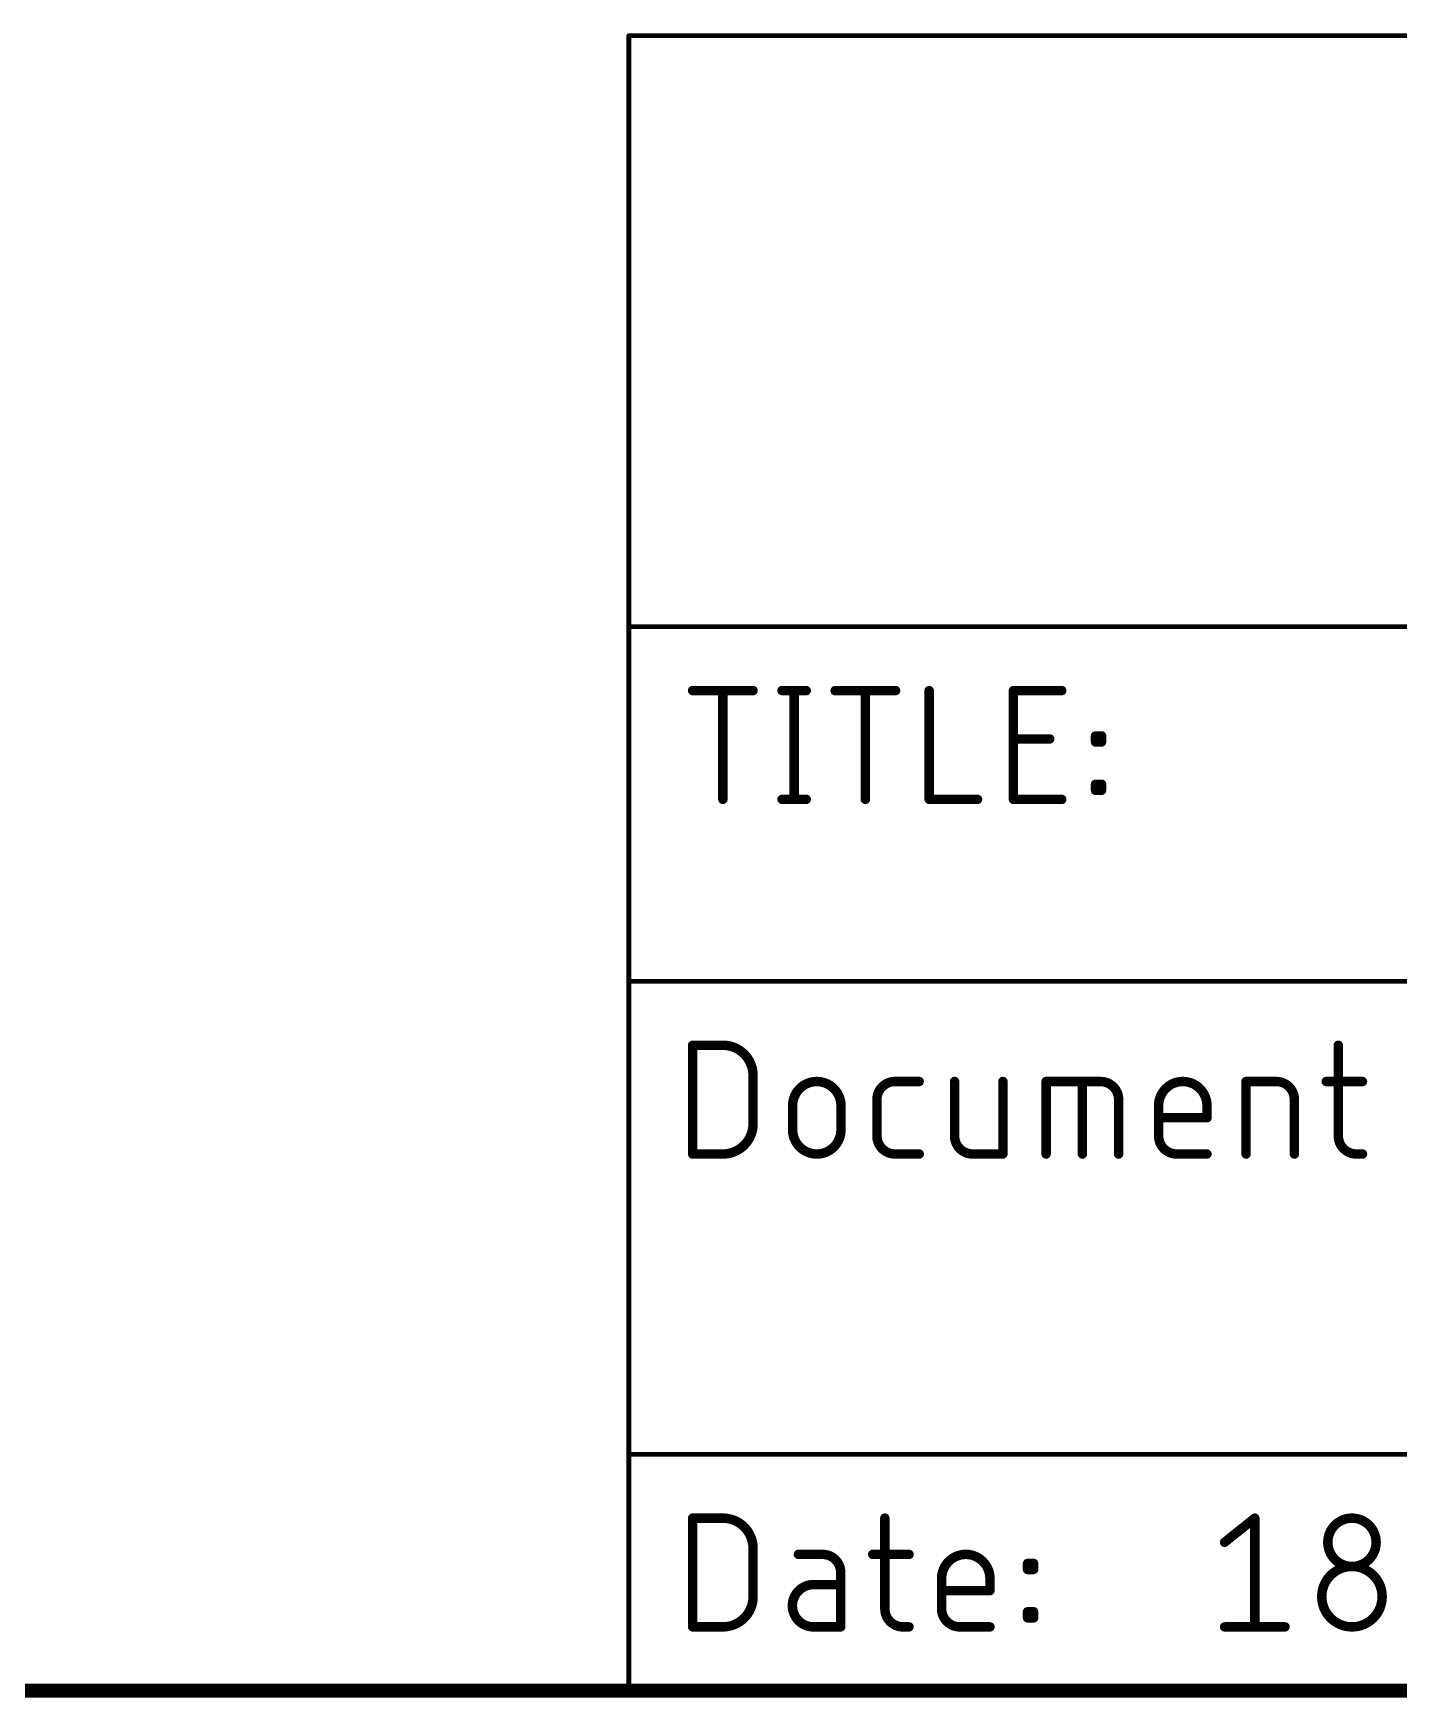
# Model space of a CAD drawing. Extents: x 0 to 389, y 0 to 264.
# Drawn here: x 274.22 to 303.56, y -0.15 to 35.61 of the extents above; entities that cross this region are included whole.
import ezdxf

# ---------------------------------------------------------------- set-up
doc = ezdxf.new("R2010")
doc.units = 0
doc.layers.add('94', color=12, linetype='CONTINUOUS')

msp = doc.modelspace()

# ---------------------------------------------------------------- linework, layer by layer
at = {"layer": '94'}
for points, const_width in [([(388.62, 35.56), (287.02, 35.56)], 0.1016), ([(287.02, 22.86), (287.02, 35.56)], 0.1016), ([(287.02, 15.24), (287.02, 22.86)], 0.1016), ([(287.02, 22.86), (388.62, 22.86)], 0.1016), ([(288.3916, 21.4884), (289.6898, 21.4884)], 0.2032), ([(289.0407, 19.1516), (289.0407, 21.4884)], 0.2032), ([(290.3122, 21.4884), (290.8315, 21.4884)], 0.2032), ([(290.5718, 21.4884), (290.5718, 19.1516)], 0.2032), ([(291.4538, 21.4884), (292.752, 21.4884)], 0.2032), ([(292.1029, 19.1516), (292.1029, 21.4884)], 0.2032), ([(293.4745, 21.4884), (293.4745, 19.1516)], 0.2032), ([(295.284, 19.1516), (295.284, 21.4884)], 0.2032), ([(295.284, 21.4884), (296.3226, 21.4884)], 0.2032), ([(295.284, 20.4498), (296.063, 20.4498)], 0.2032), ([(297.0489, 20.3849), (297.0489, 20.5147)], 0.2032), ([(297.0489, 20.5147), (297.1787, 20.5147)], 0.2032), ([(297.1787, 20.3849), (297.0489, 20.3849)], 0.2032), ([(297.1787, 20.5147), (297.1787, 20.3849)], 0.2032), ([(297.0489, 19.3463), (297.0489, 19.4762)], 0.2032), ([(297.0489, 19.4762), (297.1787, 19.4762)], 0.2032), ([(297.1787, 19.3463), (297.0489, 19.3463)], 0.2032), ([(297.1787, 19.4762), (297.1787, 19.3463)], 0.2032), ([(290.3122, 19.1516), (290.8315, 19.1516)], 0.2032), ([(293.4745, 19.1516), (294.5131, 19.1516)], 0.2032), ([(296.3226, 19.1516), (295.284, 19.1516)], 0.2032), ([(287.02, 5.08), (287.02, 15.24)], 0.1016), ([(374.65, 15.24), (287.02, 15.24)], 0.1016), ([(288.3916, 11.5316), (288.3916, 13.8684)], 0.2032), ([(288.3916, 13.8684), (289.0407, 13.8684)], 0.2032), ([(302.2649, 13.8684), (302.2649, 11.9211)], 0.2032), ([(289.6898, 13.2193), (289.6898, 12.1807)], 0.2032), ([(292.7401, 13.0895), (293.2594, 13.0895)], 0.2032), ([(294.0195, 13.0895), (294.0195, 11.9211)], 0.2032), ([(295.0581, 11.5316), (295.0581, 13.0895)], 0.2032), ([(295.9869, 11.5316), (295.9869, 13.0895)], 0.2032), ([(295.9869, 13.0895), (297.1553, 13.0895)], 0.2032), ([(296.7658, 11.5316), (296.7658, 13.0895)], 0.2032), ([(300.2831, 11.5316), (300.2831, 13.0895)], 0.2032), ([(300.2831, 13.0895), (300.9322, 13.0895)], 0.2032), ([(302.0053, 13.0895), (302.7842, 13.0895)], 0.2032), ([(290.5397, 12.0509), (290.5397, 12.5702)], 0.2032), ([(291.5783, 12.5702), (291.5783, 12.0509)], 0.2032), ([(292.3506, 11.9211), (292.3506, 12.7)], 0.2032), ([(297.5448, 12.7), (297.5448, 11.5316)], 0.2032), ([(298.404, 11.9211), (298.404, 12.5702)], 0.2032), ([(299.4426, 12.5702), (299.4426, 12.3105)], 0.2032), ([(301.3217, 12.7), (301.3217, 11.5316)], 0.2032), ([(299.4426, 12.3105), (298.404, 12.3105)], 0.2032), ([(289.0407, 11.5316), (288.3916, 11.5316)], 0.2032), ([(293.2594, 11.5316), (292.7401, 11.5316)], 0.2032), ([(294.409, 11.5316), (295.0581, 11.5316)], 0.2032), ([(299.4426, 11.5316), (298.7935, 11.5316)], 0.2032), ([(302.6544, 11.5316), (302.7842, 11.5316)], 0.2032), ([(287.02, 0), (287.02, 5.08)], 0.1016), ([(287.02, 5.08), (358.14, 5.08)], 0.1016), ([(288.3916, 1.3716), (288.3916, 3.7084)], 0.2032), ([(288.3916, 3.7084), (289.0407, 3.7084)], 0.2032), ([(292.5215, 3.7084), (292.5215, 1.7611)], 0.2032), ([(299.8216, 3.1891), (300.4707, 3.7084)], 0.2032), ([(300.4707, 3.7084), (300.4707, 1.3716)], 0.2032), ([(289.6898, 3.0593), (289.6898, 2.0207)], 0.2032), ([(291.1837, 2.9295), (290.6644, 2.9295)], 0.2032), ([(292.2618, 2.9295), (293.0408, 2.9295)], 0.2032), ([(291.5732, 1.3716), (291.5732, 2.54)], 0.2032), ([(293.7411, 1.7611), (293.7411, 2.4102)], 0.2032), ([(294.7797, 2.4102), (294.7797, 2.1505)], 0.2032), ([(295.5874, 2.6049), (295.5874, 2.7347)], 0.2032), ([(295.5874, 2.7347), (295.7172, 2.7347)], 0.2032), ([(295.7172, 2.6049), (295.5874, 2.6049)], 0.2032), ([(295.7172, 2.7347), (295.7172, 2.6049)], 0.2032), ([(291.5732, 2.2804), (290.989, 2.2804)], 0.2032), ([(294.7797, 2.1505), (293.7411, 2.1505)], 0.2032), ([(295.5874, 1.5663), (295.5874, 1.6962)], 0.2032), ([(295.5874, 1.6962), (295.7172, 1.6962)], 0.2032), ([(295.7172, 1.6962), (295.7172, 1.5663)], 0.2032), ([(289.0407, 1.3716), (288.3916, 1.3716)], 0.2032), ([(290.989, 1.3716), (291.5732, 1.3716)], 0.2032), ([(292.9109, 1.3716), (293.0408, 1.3716)], 0.2032), ([(294.7797, 1.3716), (294.1306, 1.3716)], 0.2032), ([(295.7172, 1.5663), (295.5874, 1.5663)], 0.2032), ([(299.8216, 1.3716), (301.1198, 1.3716)], 0.2032), ([(0, 0), (388.62, 0)], 0.3), ([(287.02, 0), (358.14, 0)], 0.1016)]:
    msp.add_lwpolyline(points, dxfattribs=dict(at, const_width=const_width))
for points, const_width in [([(287.02, 35.5854, 1), (287.02, 35.5346)], 0.0508), ([(287.0454, 35.56, 1), (286.9946, 35.56)], 0.0508), ([(287.0454, 22.86, 1), (286.9946, 22.86)], 0.0508), ([(287.02, 22.8854, 1), (287.02, 22.8346)], 0.0508), ([(286.9946, 22.86, 1), (287.0454, 22.86)], 0.0508), ([(288.3916, 21.5392, 1), (288.3916, 21.4376)], 0.1016), ([(289.0915, 21.4884, 1), (288.9899, 21.4884)], 0.1016), ([(289.6898, 21.4376, 1), (289.6898, 21.5392)], 0.1016), ([(290.3122, 21.5392, 1), (290.3122, 21.4376)], 0.1016), ([(290.6226, 21.4884, 1), (290.521, 21.4884)], 0.1016), ([(290.8315, 21.4376, 1), (290.8315, 21.5392)], 0.1016), ([(291.4538, 21.5392, 1), (291.4538, 21.4376)], 0.1016), ([(292.1537, 21.4884, 1), (292.0521, 21.4884)], 0.1016), ([(292.752, 21.4376, 1), (292.752, 21.5392)], 0.1016), ([(293.5253, 21.4884, 1), (293.4237, 21.4884)], 0.1016), ([(295.3348, 21.4884, 1), (295.2332, 21.4884)], 0.1016), ([(295.284, 21.5392, 1), (295.284, 21.4376)], 0.1016), ([(296.3226, 21.4376, 1), (296.3226, 21.5392)], 0.1016), ([(295.284, 20.5006, 1), (295.284, 20.399)], 0.1016), ([(296.063, 20.399, 1), (296.063, 20.5006)], 0.1016), ([(297.0997, 20.5147, 1), (296.9981, 20.5147)], 0.1016), ([(297.0489, 20.5655, 1), (297.0489, 20.4639)], 0.1016), ([(297.0489, 20.4357, 1), (297.0489, 20.3341)], 0.1016), ([(296.9981, 20.3849, 1), (297.0997, 20.3849)], 0.1016), ([(297.2295, 20.5147, 1), (297.1279, 20.5147)], 0.1016), ([(297.1279, 20.3849, 1), (297.2295, 20.3849)], 0.1016), ([(297.1787, 20.4639, 1), (297.1787, 20.5655)], 0.1016), ([(297.1787, 20.3341, 1), (297.1787, 20.4357)], 0.1016), ([(297.0997, 19.4762, 1), (296.9981, 19.4762)], 0.1016), ([(297.0489, 19.527, 1), (297.0489, 19.4254)], 0.1016), ([(297.0489, 19.3971, 1), (297.0489, 19.2955)], 0.1016), ([(296.9981, 19.3463, 1), (297.0997, 19.3463)], 0.1016), ([(297.2295, 19.4762, 1), (297.1279, 19.4762)], 0.1016), ([(297.1279, 19.3463, 1), (297.2295, 19.3463)], 0.1016), ([(297.1787, 19.4254, 1), (297.1787, 19.527)], 0.1016), ([(297.1787, 19.2955, 1), (297.1787, 19.3971)], 0.1016), ([(288.9899, 19.1516, 1), (289.0915, 19.1516)], 0.1016), ([(290.3122, 19.2024, 1), (290.3122, 19.1008)], 0.1016), ([(290.521, 19.1516, 1), (290.6226, 19.1516)], 0.1016), ([(290.8315, 19.1008, 1), (290.8315, 19.2024)], 0.1016), ([(292.0521, 19.1516, 1), (292.1537, 19.1516)], 0.1016), ([(293.4745, 19.2024, 1), (293.4745, 19.1008)], 0.1016), ([(293.4237, 19.1516, 1), (293.5253, 19.1516)], 0.1016), ([(294.5131, 19.1008, 1), (294.5131, 19.2024)], 0.1016), ([(295.284, 19.2024, 1), (295.284, 19.1008)], 0.1016), ([(295.2332, 19.1516, 1), (295.3348, 19.1516)], 0.1016), ([(296.3226, 19.1008, 1), (296.3226, 19.2024)], 0.1016), ([(287.0454, 15.24, 1), (286.9946, 15.24)], 0.0508), ([(287.02, 15.2654, 1), (287.02, 15.2146)], 0.0508), ([(286.9946, 15.24, 1), (287.0454, 15.24)], 0.0508), ([(288.4424, 13.8684, 1), (288.3408, 13.8684)], 0.1016), ([(288.3916, 13.9192, 1), (288.3916, 13.8176)], 0.1016), ([(289.6898, 13.2193, 0.4142), (289.0407, 13.8684)], 0.2032), ([(289.0407, 13.9192, 1), (289.0407, 13.8176)], 0.1016), ([(289.0407, 13.8176, 1), (289.0407, 13.9192)], 0.1016), ([(302.3157, 13.8684, 1), (302.2141, 13.8684)], 0.1016), ([(289.7406, 13.2193, 1), (289.639, 13.2193)], 0.1016), ([(289.639, 13.2193, 1), (289.7406, 13.2193)], 0.1016), ([(291.5783, 12.5702, 1), (290.5397, 12.5702)], 0.2032), ([(292.7401, 13.0895, 0.4142), (292.3506, 12.7)], 0.2032), ([(292.7401, 13.1403, 1), (292.7401, 13.0387)], 0.1016), ([(292.7401, 13.0387, 1), (292.7401, 13.1403)], 0.1016), ([(293.2594, 13.0387, 1), (293.2594, 13.1403)], 0.1016), ([(294.0703, 13.0895, 1), (293.9687, 13.0895)], 0.1016), ([(295.1089, 13.0895, 1), (295.0073, 13.0895)], 0.1016), ([(296.0377, 13.0895, 1), (295.9361, 13.0895)], 0.1016), ([(295.9869, 13.1403, 1), (295.9869, 13.0387)], 0.1016), ([(296.8166, 13.0895, 1), (296.715, 13.0895)], 0.1016), ([(297.5448, 12.7, 0.4142), (297.1553, 13.0895)], 0.2032), ([(297.1553, 13.1403, 1), (297.1553, 13.0387)], 0.1016), ([(297.1553, 13.0387, 1), (297.1553, 13.1403)], 0.1016), ([(299.4426, 12.5702, 1), (298.404, 12.5702)], 0.2032), ([(300.3339, 13.0895, 1), (300.2323, 13.0895)], 0.1016), ([(300.2831, 13.1403, 1), (300.2831, 13.0387)], 0.1016), ([(301.3217, 12.7, 0.4142), (300.9322, 13.0895)], 0.2032), ([(300.9322, 13.1403, 1), (300.9322, 13.0387)], 0.1016), ([(300.9322, 13.0387, 1), (300.9322, 13.1403)], 0.1016), ([(302.0053, 13.1403, 1), (302.0053, 13.0387)], 0.1016), ([(302.7842, 13.0387, 1), (302.7842, 13.1403)], 0.1016), ([(290.5905, 12.5702, 1), (290.4889, 12.5702)], 0.1016), ([(290.4889, 12.5702, 1), (290.5905, 12.5702)], 0.1016), ([(291.6291, 12.5702, 1), (291.5275, 12.5702)], 0.1016), ([(291.5275, 12.5702, 1), (291.6291, 12.5702)], 0.1016), ([(292.4014, 12.7, 1), (292.2998, 12.7)], 0.1016), ([(292.2998, 12.7, 1), (292.4014, 12.7)], 0.1016), ([(297.5956, 12.7, 1), (297.494, 12.7)], 0.1016), ([(297.494, 12.7, 1), (297.5956, 12.7)], 0.1016), ([(298.4548, 12.5702, 1), (298.3532, 12.5702)], 0.1016), ([(298.3532, 12.5702, 1), (298.4548, 12.5702)], 0.1016), ([(299.4934, 12.5702, 1), (299.3918, 12.5702)], 0.1016), ([(299.3918, 12.5702, 1), (299.4934, 12.5702)], 0.1016), ([(301.3725, 12.7, 1), (301.2709, 12.7)], 0.1016), ([(301.2709, 12.7, 1), (301.3725, 12.7)], 0.1016), ([(289.0407, 11.5316, 0.4142), (289.6898, 12.1807)], 0.2032), ([(289.7406, 12.1807, 1), (289.639, 12.1807)], 0.1016), ([(289.639, 12.1807, 1), (289.7406, 12.1807)], 0.1016), ([(298.404, 12.3613, 1), (298.404, 12.2597)], 0.1016), ([(299.3918, 12.3105, 1), (299.4934, 12.3105)], 0.1016), ([(299.4426, 12.2597, 1), (299.4426, 12.3613)], 0.1016), ([(290.5397, 12.0509, 1), (291.5783, 12.0509)], 0.2032), ([(290.5905, 12.0509, 1), (290.4889, 12.0509)], 0.1016), ([(290.4889, 12.0509, 1), (290.5905, 12.0509)], 0.1016), ([(291.6291, 12.0509, 1), (291.5275, 12.0509)], 0.1016), ([(291.5275, 12.0509, 1), (291.6291, 12.0509)], 0.1016), ([(292.3506, 11.9211, 0.4142), (292.7401, 11.5316)], 0.2032), ([(292.4014, 11.9211, 1), (292.2998, 11.9211)], 0.1016), ([(292.2998, 11.9211, 1), (292.4014, 11.9211)], 0.1016), ([(294.0195, 11.9211, 0.4142), (294.409, 11.5316)], 0.2032), ([(294.0703, 11.9211, 1), (293.9687, 11.9211)], 0.1016), ([(293.9687, 11.9211, 1), (294.0703, 11.9211)], 0.1016), ([(298.404, 11.9211, 0.4142), (298.7935, 11.5316)], 0.2032), ([(298.4548, 11.9211, 1), (298.3532, 11.9211)], 0.1016), ([(298.3532, 11.9211, 1), (298.4548, 11.9211)], 0.1016), ([(302.2649, 11.9211, 0.4142), (302.6544, 11.5316)], 0.2032), ([(302.3157, 11.9211, 1), (302.2141, 11.9211)], 0.1016), ([(302.2141, 11.9211, 1), (302.3157, 11.9211)], 0.1016), ([(288.3916, 11.5824, 1), (288.3916, 11.4808)], 0.1016), ([(288.3408, 11.5316, 1), (288.4424, 11.5316)], 0.1016), ([(289.0407, 11.5824, 1), (289.0407, 11.4808)], 0.1016), ([(289.0407, 11.4808, 1), (289.0407, 11.5824)], 0.1016), ([(292.7401, 11.5824, 1), (292.7401, 11.4808)], 0.1016), ([(292.7401, 11.4808, 1), (292.7401, 11.5824)], 0.1016), ([(293.2594, 11.4808, 1), (293.2594, 11.5824)], 0.1016), ([(294.409, 11.5824, 1), (294.409, 11.4808)], 0.1016), ([(294.409, 11.4808, 1), (294.409, 11.5824)], 0.1016), ([(295.0073, 11.5316, 1), (295.1089, 11.5316)], 0.1016), ([(295.0581, 11.4808, 1), (295.0581, 11.5824)], 0.1016), ([(295.9361, 11.5316, 1), (296.0377, 11.5316)], 0.1016), ([(296.715, 11.5316, 1), (296.8166, 11.5316)], 0.1016), ([(297.494, 11.5316, 1), (297.5956, 11.5316)], 0.1016), ([(298.7935, 11.5824, 1), (298.7935, 11.4808)], 0.1016), ([(298.7935, 11.4808, 1), (298.7935, 11.5824)], 0.1016), ([(299.4426, 11.4808, 1), (299.4426, 11.5824)], 0.1016), ([(300.2323, 11.5316, 1), (300.3339, 11.5316)], 0.1016), ([(301.2709, 11.5316, 1), (301.3725, 11.5316)], 0.1016), ([(302.6544, 11.5824, 1), (302.6544, 11.4808)], 0.1016), ([(302.6544, 11.4808, 1), (302.6544, 11.5824)], 0.1016), ([(302.7842, 11.4808, 1), (302.7842, 11.5824)], 0.1016), ([(287.0454, 5.08, 1), (286.9946, 5.08)], 0.0508), ([(287.02, 5.1054, 1), (287.02, 5.0546)], 0.0508), ([(286.9946, 5.08, 1), (287.0454, 5.08)], 0.0508), ([(288.4424, 3.7084, 1), (288.3408, 3.7084)], 0.1016), ([(288.3916, 3.7592, 1), (288.3916, 3.6576)], 0.1016), ([(289.6898, 3.0593, 0.4142), (289.0407, 3.7084)], 0.2032), ([(289.0407, 3.7592, 1), (289.0407, 3.6576)], 0.1016), ([(289.0407, 3.6576, 1), (289.0407, 3.7592)], 0.1016), ([(292.5723, 3.7084, 1), (292.4707, 3.7084)], 0.1016), ([(300.5215, 3.7084, 1), (300.4199, 3.7084)], 0.1016), ([(300.5024, 3.6687, 1), (300.439, 3.7481)], 0.1016), ([(303.0779, 3.1891, 1), (302.0393, 3.1891)], 0.2032), ([(299.7899, 3.2288, 1), (299.8533, 3.1494)], 0.1016), ([(302.0393, 3.1891, 1), (303.0779, 3.1891)], 0.2032), ([(302.0901, 3.1891, 1), (301.9885, 3.1891)], 0.1016), ([(301.9885, 3.1891, 1), (302.0901, 3.1891)], 0.1016), ([(303.1287, 3.1891, 1), (303.0271, 3.1891)], 0.1016), ([(303.0271, 3.1891, 1), (303.1287, 3.1891)], 0.1016), ([(289.7406, 3.0593, 1), (289.639, 3.0593)], 0.1016), ([(289.639, 3.0593, 1), (289.7406, 3.0593)], 0.1016), ([(290.6644, 2.9803, 1), (290.6644, 2.8787)], 0.1016), ([(291.5732, 2.54, 0.4142), (291.1837, 2.9295)], 0.2032), ([(291.1837, 2.9803, 1), (291.1837, 2.8787)], 0.1016), ([(291.1837, 2.8787, 1), (291.1837, 2.9803)], 0.1016), ([(292.2618, 2.9803, 1), (292.2618, 2.8787)], 0.1016), ([(293.0408, 2.8787, 1), (293.0408, 2.9803)], 0.1016), ([(294.7797, 2.4102, 1), (293.7411, 2.4102)], 0.2032), ([(291.624, 2.54, 1), (291.5224, 2.54)], 0.1016), ([(291.5224, 2.54, 1), (291.624, 2.54)], 0.1016), ([(293.7919, 2.4102, 1), (293.6903, 2.4102)], 0.1016), ([(294.8305, 2.4102, 1), (294.7289, 2.4102)], 0.1016), ([(295.6382, 2.7347, 1), (295.5366, 2.7347)], 0.1016), ([(295.5874, 2.7855, 1), (295.5874, 2.6839)], 0.1016), ([(295.5874, 2.6557, 1), (295.5874, 2.5541)], 0.1016), ([(295.5366, 2.6049, 1), (295.6382, 2.6049)], 0.1016), ([(295.768, 2.7347, 1), (295.6664, 2.7347)], 0.1016), ([(295.6664, 2.6049, 1), (295.768, 2.6049)], 0.1016), ([(295.7172, 2.6839, 1), (295.7172, 2.7855)], 0.1016), ([(295.7172, 2.5541, 1), (295.7172, 2.6557)], 0.1016), ([(303.2077, 2.0207, 1), (301.9095, 2.0207)], 0.2032), ([(290.989, 2.2804, 1), (290.989, 1.3716)], 0.2032), ([(290.989, 2.3312, 1), (290.989, 2.2296)], 0.1016), ([(290.989, 2.2296, 1), (290.989, 2.3312)], 0.1016), ([(291.5732, 2.2296, 1), (291.5732, 2.3312)], 0.1016), ([(293.6903, 2.4102, 1), (293.7919, 2.4102)], 0.1016), ([(293.7411, 2.2013, 1), (293.7411, 2.0997)], 0.1016), ([(294.7289, 2.4102, 1), (294.8305, 2.4102)], 0.1016), ([(294.7289, 2.1505, 1), (294.8305, 2.1505)], 0.1016), ([(294.7797, 2.0997, 1), (294.7797, 2.2013)], 0.1016), ([(289.0407, 1.3716, 0.4142), (289.6898, 2.0207)], 0.2032), ([(289.7406, 2.0207, 1), (289.639, 2.0207)], 0.1016), ([(289.639, 2.0207, 1), (289.7406, 2.0207)], 0.1016), ([(292.5215, 1.7611, 0.4142), (292.9109, 1.3716)], 0.2032), ([(292.5723, 1.7611, 1), (292.4707, 1.7611)], 0.1016), ([(292.4707, 1.7611, 1), (292.5723, 1.7611)], 0.1016), ([(293.7411, 1.7611, 0.4142), (294.1306, 1.3716)], 0.2032), ([(293.7919, 1.7611, 1), (293.6903, 1.7611)], 0.1016), ([(293.6903, 1.7611, 1), (293.7919, 1.7611)], 0.1016), ([(295.6382, 1.6962, 1), (295.5366, 1.6962)], 0.1016), ([(295.5874, 1.747, 1), (295.5874, 1.6454)], 0.1016), ([(295.768, 1.6962, 1), (295.6664, 1.6962)], 0.1016), ([(295.7172, 1.6454, 1), (295.7172, 1.747)], 0.1016), ([(301.9095, 2.0207, 1), (303.2077, 2.0207)], 0.2032), ([(301.9603, 2.0207, 1), (301.8587, 2.0207)], 0.1016), ([(301.8587, 2.0207, 1), (301.9603, 2.0207)], 0.1016), ([(303.2585, 2.0207, 1), (303.1569, 2.0207)], 0.1016), ([(303.1569, 2.0207, 1), (303.2585, 2.0207)], 0.1016), ([(288.3916, 1.4224, 1), (288.3916, 1.3208)], 0.1016), ([(289.0407, 1.4224, 1), (289.0407, 1.3208)], 0.1016), ([(289.0407, 1.3208, 1), (289.0407, 1.4224)], 0.1016), ([(290.989, 1.4224, 1), (290.989, 1.3208)], 0.1016), ([(290.989, 1.3208, 1), (290.989, 1.4224)], 0.1016), ([(291.5732, 1.3208, 1), (291.5732, 1.4224)], 0.1016), ([(292.9109, 1.4224, 1), (292.9109, 1.3208)], 0.1016), ([(292.9109, 1.3208, 1), (292.9109, 1.4224)], 0.1016), ([(293.0408, 1.3208, 1), (293.0408, 1.4224)], 0.1016), ([(294.1306, 1.4224, 1), (294.1306, 1.3208)], 0.1016), ([(294.1306, 1.3208, 1), (294.1306, 1.4224)], 0.1016), ([(294.7797, 1.3208, 1), (294.7797, 1.4224)], 0.1016), ([(295.5874, 1.6171, 1), (295.5874, 1.5155)], 0.1016), ([(295.5366, 1.5663, 1), (295.6382, 1.5663)], 0.1016), ([(295.6664, 1.5663, 1), (295.768, 1.5663)], 0.1016), ([(295.7172, 1.5155, 1), (295.7172, 1.6171)], 0.1016), ([(299.8216, 1.4224, 1), (299.8216, 1.3208)], 0.1016), ([(301.1198, 1.3208, 1), (301.1198, 1.4224)], 0.1016), ([(288.3408, 1.3716, 1), (288.4424, 1.3716)], 0.1016), ([(291.5224, 1.3716, 1), (291.624, 1.3716)], 0.1016), ([(300.4199, 1.3716, 1), (300.5215, 1.3716)], 0.1016), ([(287.02, 0.0254, 1), (287.02, -0.0254)], 0.0508), ([(286.9946, 0, 1), (287.0454, 0)], 0.0508)]:
    msp.add_lwpolyline(points, format="xyb", dxfattribs=dict(at, const_width=const_width))

doc.saveas('drawing.dxf')
